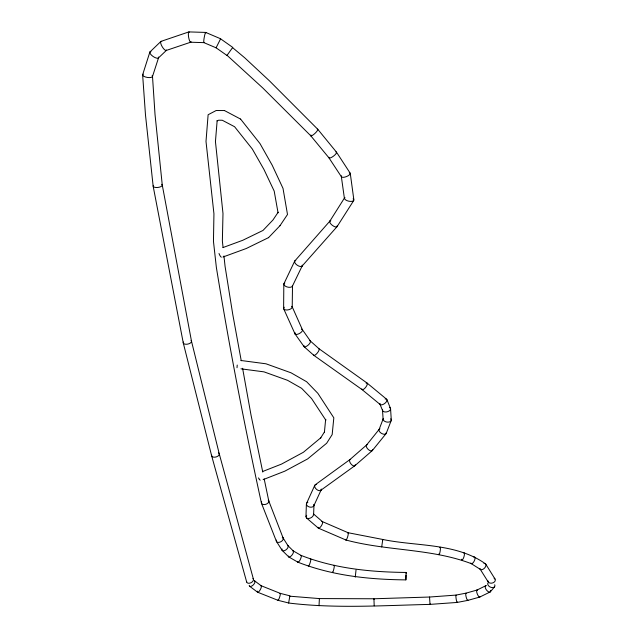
<?xml version="1.0" encoding="UTF-8"?>
<svg xmlns="http://www.w3.org/2000/svg" width="638" height="638" viewBox="0 0 638 638"><rect width="100%" height="100%" fill="white"/><g stroke="black" fill="none" stroke-linecap="round" stroke-linejoin="round"><path stroke-width="0.96" d="M237.017 367.719L237.216 365.056M283.615 308.449L283.822 284.205M292.22 307.053L292.507 285.688M298.018 562.23C332.502 575.715 369.059 579.519 405.864 579.886L406.159 572.453C370.479 572.087 334.511 568.522 301.048 555.403M305.953 516.756L306.399 503.988M313.593 514.722L313.976 505.184M405.991 575.205L405.872 579.862M430.124 603.883L430.052 604.385L457.151 602.439L467.798 600.39L479.696 597.072M406.087 573.283L406.151 572.445M217.159 120.55L215.445 141.588L222.989 213.507L222.367 240.957L223.077 247.616M288.623 602.599L288.599 603.014C335.524 608.748 382.936 605.462 430.044 604.401L429.526 597.032L456.026 595.095L465.963 593.157L477.009 590.054M374.195 605.797L373.932 598.771L429.526 597.032L429.677 597.439M356.028 570.021L355.254 577.143M289.756 596.195L319.335 598.58L373.932 598.771L374.107 599.409M142.673 74.662L149.842 52.141M382.521 540.035L382.8 539.469C416.718 546.519 455.763 542.794 485.343 563.721M152.458 76.6L158.567 57.739M379.084 429.549L383.231 418.711M319.016 605.829L319.383 598.731M386.245 433.322L391.182 420.625M226.945 55.227L262.8 87.988L310.842 135.854M306.559 503.374L314.757 485.335M313.824 505.798L321.185 489.817M283.95 283.671L294.676 261.165M220.381 39.245L220.596 38.822L232.742 47.403L226.969 55.45L216.083 47.81L220.62 38.774L205.731 32.434M292.379 286.223L302.165 265.942M329.846 221.139L344.568 197.836M337.087 226.602L353.731 200.515M279.962 225.74L287.499 214.496L283.017 188.401L272.163 165.146L260.017 143.63L240.59 119.075M217.056 120.909L218.651 120.207L222.303 120.255L234.593 126.731L252.289 148.981L263.957 169.469L274.196 191.097L278.056 212.829L278.184 212.199L272.96 219.982L262.992 230.446L242.687 240.311L222.989 247.56M366.483 445.133L379.307 429.191A4.043 2.257 30.4 0 0 382.146 433.712A4.043 2.257 30.4 0 0 386.293 432.42M372.345 450.532L386.022 433.688M490.375 591.769L494.602 586.785M294.828 260.958L329.918 221.051M302.021 266.15L337.016 226.689M222.989 257.018L246.284 248.501L268.598 237.599M268.518 237.671L280.042 225.653M149.962 51.941L160.904 41.438M158.36 58.018L166.406 50.362M232.479 47.555L244.769 57.843L269.396 80.787L317.764 129.275L336.481 152.163L350.142 173.113M349.919 459.583L366.659 444.941M354.864 465.716L372.257 450.619M315.22 484.8L350.015 459.512M320.731 490.351L354.768 465.788M476.937 590.078L485.709 585.756M479.76 597.048L490.104 591.984M262.832 471.426L281.494 464.105L303.377 452.278L320.882 437.708L320.627 438.011L324.59 431.719L324.407 432.285L325.651 419.373L325.843 420.211L311.567 398.543L301.599 388.303L287.571 380.32L264.012 371.866L240.949 368.82M263.111 479.64L284.827 471.163L307.628 458.929L326.64 443.266L332.167 434.598L333.826 417.826L317.844 393.303L306.631 381.739L291.056 372.815L265.982 363.796L240.949 360.486M161.087 41.342L188.88 31.908L205.691 32.426M166.223 50.458L190.714 42.204M258.518 477.894A3.868 1.595 69.1 0 0 259.195 479.106L259.339 479.266M224.464 110.549L216.138 110.533L208.124 114.736L206.002 141.413L213.937 213.754L213.459 241.347L216.362 267.41C229.194 346.37 244.338 424.94 261.428 503.079M190.642 42.22L203.913 42.642L216.083 47.81M348.133 532.73L382.8 539.469L381.684 546.941L381.556 546.455M345.987 540.019C387.13 551.072 431.312 548.417 471.283 563.649M257.624 592.216L277.985 600.31L288.631 602.974L289.891 595.828L280.241 593.356L261.109 585.716M318.41 528.16L345.94 540.003M322.334 521.581L348.173 532.746M224.44 110.541L240.622 119.099M288.783 556.942L297.962 562.206M293.129 550.833L301.104 555.427M471.195 563.601L480.51 569.479M249.594 586.242L257.561 592.176M254.57 580.811L261.173 585.756M380.232 404.564L362.081 389.603L313.784 355.31L304.119 346.713M386.652 399.268L367.121 383.079L319.032 348.763L310.307 340.955M306.463 517.92L318.338 528.112M313.784 514.18L322.405 521.629M282.235 550.474L288.639 556.822M287.89 545.578L293.281 550.953M310.794 135.806L328.985 157.889L341.458 176.854M295.011 333.905L304.055 346.641M302.372 329.647L310.435 341.107M276.509 541.542L282.084 550.275M283.065 537.93L288.041 545.777M480.119 569.096L488.174 581.92M485.741 564.104L495.048 579.041M283.703 308.832L294.963 333.802M292.132 306.663L302.428 329.75M379.945 404.157L382.593 410.625M386.947 399.659L390.488 408.448M261.524 503.366L276.445 541.423M268.75 500.894L283.184 538.193M246.675 582.015L211.641 455.811L183.273 342.957M253.43 579.208L219.225 453.722L191.464 341.075M264.172 478.875L268.789 501.037M262.76 472.064L250.981 414.86L242.599 368.278M183.25 342.829L153.152 186.176L145.488 114.999L142.641 74.997M191.496 341.202L162.267 185.044L155.026 114.513L152.498 76.377M241.244 360.757L232.726 314.199L225.054 266.261L223.962 255.974M341.338 176.559L344.416 198.434M350.27 173.408L353.875 199.917M382.505 410.194L383.127 419.302M390.576 408.878L391.285 420.027M282.275 537.276A3.74 2.249 -28.2 0 1 282.586 540.314A3.74 2.249 -28.2 0 1 278.232 542.404A3.74 2.249 -28.2 0 1 276.477 540.059M287.459 545.291A3.74 1.994 -40.1 0 1 285.776 549.988A3.74 1.994 -40.1 0 1 282.028 548.983M292.483 550.761A3.748 1.539 -53.7 0 1 292.076 554.972A3.748 1.539 -53.7 0 1 288.424 556.041M268.223 500.152A3.82 2.361 -17.5 0 1 265.504 504.403A3.82 2.361 -17.5 0 1 261.652 501.843M333.961 565.587A3.716 0.447 -77.1 0 1 333.81 569.12A3.716 0.447 -77.1 0 1 332.47 572.023M310.291 559.223A3.724 0.622 -72.8 0 1 310.132 562.772A3.724 0.622 -72.8 0 1 308.306 565.547M300.841 555.411A3.732 0.997 -65.5 0 1 300.291 559.542A3.732 0.997 -65.5 0 1 297.755 561.775M221.322 257.202A4.434 1.483 69.4 0 1 219.009 253.493M260.2 480.183A3.868 1.595 69.1 0 1 259.315 479.282M218.451 452.789A3.932 2.289 -15.2 0 1 216.529 456.824A3.932 2.289 -15.2 0 1 211.609 455.229M191.081 340.485A4.203 2.121 -11.9 0 1 187.7 344.121A4.203 2.121 -11.9 0 1 183.425 342M161.709 184.326A4.594 1.85 -6.8 0 1 157.977 187.444A4.594 1.85 -6.8 0 1 153.471 185.347M152.139 75.659A4.96 1.81 9.6 0 1 147.195 77.413A4.96 1.81 9.6 0 1 143.295 74.112M158.519 57.029A5.136 1.882 34.5 0 1 152.976 56.383A5.136 1.882 34.5 0 1 150.919 51.646M166.574 50.043A5.2 1.659 59.2 0 1 162.028 46.422A5.2 1.659 59.2 0 1 161.725 41.446M191.049 41.693A5.2 1.172 80.3 0 1 188.665 37.395A5.2 1.172 80.3 0 1 189.366 32.179M204.136 42.339A5.152 0.574 -79.9 0 1 204.264 37.259A5.152 0.574 -79.9 0 1 205.851 32.921M317.269 129.187A4.777 1.093 -43.4 0 1 314.733 133.605A4.777 1.093 -43.4 0 1 310.913 134.977M335.907 151.98A4.713 1.34 -37.3 0 1 333.554 156.087A4.713 1.34 -37.3 0 1 328.945 157.299M349.273 172.691A4.705 1.731 -21.5 0 1 346.562 176.551A4.705 1.731 -21.5 0 1 341.609 175.801M353.699 199.638A4.713 2.042 12.5 0 1 348.547 201.137A4.713 2.042 12.5 0 1 344.951 197.557M353.125 198.833A4.713 2.042 12.5 0 1 353.572 199.375M337.183 225.692A4.53 1.842 37.5 0 1 332.294 225.302A4.53 1.842 37.5 0 1 330.803 220.756M302.237 265.113A4.434 2.026 33.9 0 1 297.133 265.137A4.434 2.026 33.9 0 1 295.769 260.583M292.459 285.545A4.394 2.217 13.4 0 1 286.877 286.885A4.394 2.217 13.4 0 1 284.811 282.953M291.877 306.328A4.33 2.121 -11.9 0 1 287.555 309.956A4.33 2.121 -11.9 0 1 284.285 307.205M301.439 329.152A4.243 1.858 -29.8 0 1 301.734 331.704A4.243 1.858 -29.8 0 1 296.957 334.384A4.243 1.858 -29.8 0 1 295.075 332.725M309.773 340.788A4.219 1.587 -41.9 0 1 307.939 345.31A4.219 1.587 -41.9 0 1 304.007 345.549M318.697 348.667A4.195 1.308 -51.4 0 1 317.421 352.878A4.195 1.308 -51.4 0 1 313.625 354.999M366.116 383.103A4.123 1.451 -52.5 0 1 365.885 387.051A4.123 1.451 -52.5 0 1 361.842 388.901M385.129 398.997A4.147 1.994 -36.9 0 1 386.732 401.087A4.147 1.994 -36.9 0 1 382.609 404.62A4.147 1.994 -36.9 0 1 379.945 403.439M389.419 407.443A4.091 2.337 -12.9 0 1 387.856 411.598A4.091 2.337 -12.9 0 1 382.545 409.891M390.719 418.823A4.083 2.416 9 0 1 387.912 422.149A4.083 2.416 9 0 1 383.215 418.863M379.419 429.095A4.043 2.257 30.4 0 1 379.945 428.784M372.64 449.455A3.987 2.042 44.2 0 1 368.365 449.559A3.987 2.042 44.2 0 1 367.137 444.702M355.246 464.735A3.94 1.906 51.8 0 1 351.107 464.097A3.94 1.906 51.8 0 1 350.621 459.344M321.281 489.043A3.916 2.273 40.6 0 1 318.45 490.455A3.916 2.273 40.6 0 1 314.773 486.858A3.916 2.273 40.6 0 1 316.663 484.529M313.816 504.379A3.828 2.536 13.6 0 1 309.462 507.027A3.828 2.536 13.6 0 1 307.221 502.616M307.532 502.417A3.828 2.536 13.6 0 1 307.883 502.25M313.433 514.316A3.964 2.369 -26.8 0 1 308.951 518.463A3.964 2.369 -26.8 0 1 306.671 515.281M321.871 521.557A3.82 1.34 -58.9 0 1 321.297 525.919A3.82 1.34 -58.9 0 1 318.091 527.307M347.742 533.025A3.796 0.686 -73.4 0 1 347.662 536.741A3.796 0.686 -73.4 0 1 345.796 539.373M439.773 547.747A3.78 0.606 -80.8 0 1 440.427 548.568A3.78 0.606 -80.8 0 1 439.638 553.449A3.78 0.606 -80.8 0 1 438.753 554.039M463.539 552.835A3.772 1.077 -74 0 1 463.946 556.83A3.772 1.077 -74 0 1 461.569 559.239M473.699 556.918A3.748 1.571 -64.4 0 1 474.321 560.866A3.748 1.571 -64.4 0 1 470.82 563.059M483.955 563.529A3.756 2.201 -46.5 0 1 485.016 567.549A3.756 2.201 -46.5 0 1 480.015 568.825M494.083 578.219A3.748 2.656 -12.5 0 1 493.086 582.797A3.748 2.656 -12.5 0 1 487.918 580.819M494.713 584.767A3.812 2.488 25.6 0 1 491.579 587.51A3.812 2.488 25.6 0 1 487.807 583.387M488.094 582.853A3.812 2.488 25.6 0 1 488.437 582.518M490.574 590.381A3.812 1.818 53 0 1 488.716 591.897A3.812 1.818 53 0 1 485.438 588.132A3.812 1.818 53 0 1 486.459 585.652M479.92 596.881A3.756 1.132 68.5 0 1 477.176 593.651A3.756 1.132 68.5 0 1 477.503 590.19M467.997 600.063A3.732 0.758 75.8 0 1 466.059 596.626A3.732 0.758 75.8 0 1 466.498 593.627M457.286 601.913A3.716 0.447 81.4 0 1 456.601 601.163A3.716 0.447 81.4 0 1 455.891 596.41A3.716 0.447 81.4 0 1 456.345 595.597M279.851 593.667A3.661 0.582 -72.3 0 1 279.747 596.777A3.661 0.582 -72.3 0 1 277.881 600.055M260.607 585.764A3.684 1.14 -61.6 0 1 261.157 587.71A3.684 1.14 -61.6 0 1 258.725 591.753A3.684 1.14 -61.6 0 1 257.377 591.155M254.251 580.66A3.684 1.826 -45.9 0 1 253.142 585.054A3.684 1.826 -45.9 0 1 249.211 585.373M252.951 578.483A3.661 2.305 -27.6 0 1 250.981 582.733A3.661 2.305 -27.6 0 1 246.635 581.569"/></g></svg>
